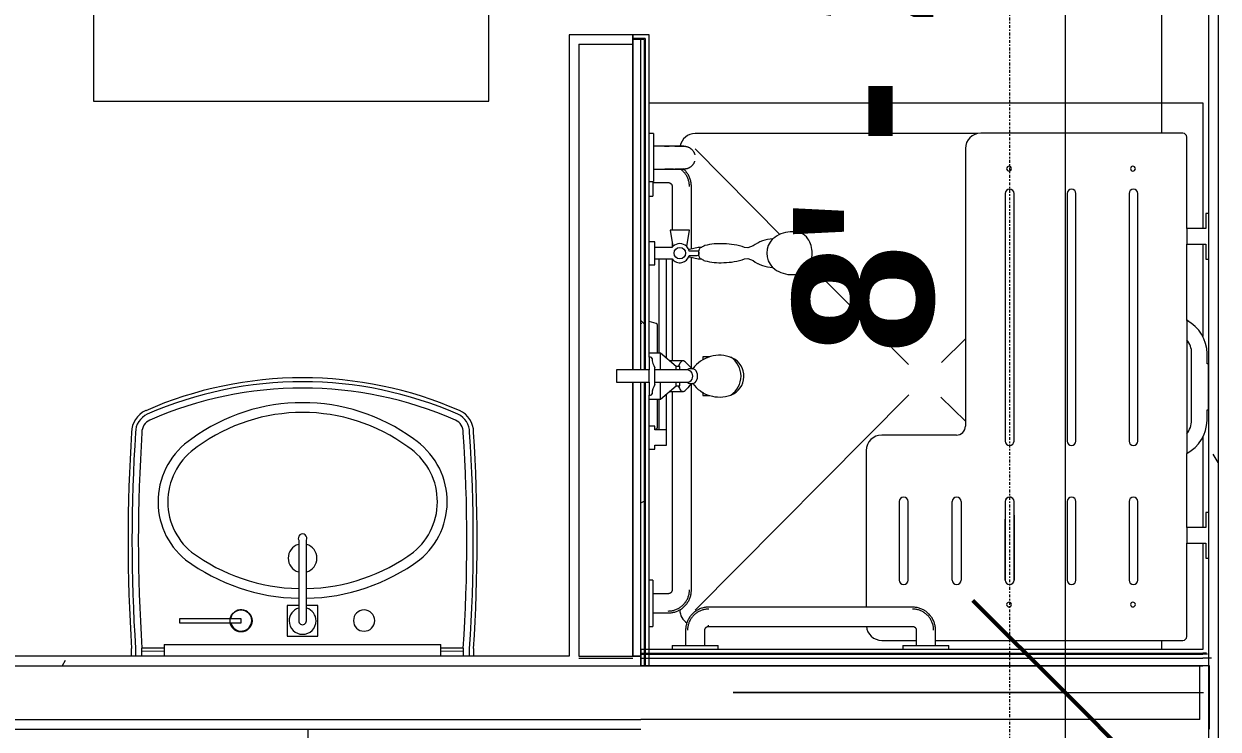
# Model space of a CAD drawing. Header units: inches. Extents: x 23906 to 26716, y -23130 to -20467.
# Drawn here: x 25225.9 to 25303.6, y -22470.2 to -22424.3 of the extents above; entities that cross this region are included whole.
import ezdxf

# ---------------------------------------------------------------- set-up
doc = ezdxf.new("R2010")
doc.units = ezdxf.units.IN
doc.header["$MEASUREMENT"] = 0
doc.linetypes.add('Dash Dot 3_16_', pattern=[0.3125, 0.1875, -0.0625, 0, -0.0625])
for name, color, linetype, lineweight in [('A-ANNO-DIMS', 211, 'Continuous', 9), ('A-ANNO-DIMS-96', 211, 'Continuous', 9), ('A-ANNO-SYMB', 150, 'Continuous', 9), ('A-AREA', 32, 'Continuous', 140), ('A-AREA-IDEN', 2, 'Continuous', 9), ('A-FLOR', 192, 'Continuous', 20), ('A-GENM', 13, 'Continuous', 20), ('A-WALL', 113, 'Continuous', 20), ('A-WALL-PATT', 111, 'Continuous', 50), ('I-WALL', 2, 'Continuous', 20), ('P-SANR-FIXT', 6, 'Continuous', 20), ('Q-SPCQ', 91, 'Continuous', 20)]:
    doc.layers.add(name, color=color, linetype=linetype, lineweight=lineweight)
doc.styles.add('Arial_B', font='arialbd.ttf', dxfattribs={"height": 9.132806})
doc.dimstyles.new('OD_Dimension_1', dxfattribs={"dimscale": 12, "dimtxt": 9, "dimasz": 1, "dimexe": 0.75, "dimexo": 0.5, "dimgap": 0.5, "dimtad": 1, "dimdec": 3, "dimrnd": 0.125, "dimzin": 1, "dimdsep": 46, "dimlunit": 4, "dimtxsty": 'Arial_B', "dimblk1": 'OBLIQUE', "dimblk2": 'OBLIQUE', "dimsah": 1, "dimcen": 0.09, "dimdle": 0.75, "dimazin": 0, "dimtfac": 1, "dimtdec": 4, "dimtix": 1, "dimtmove": 0, "dimatfit": 3, "dimfxl": 1, "dimtvp": 1, "dimtfill": 1, "dimfrac": 2, "dimtolj": 1, "dimtzin": 0, "dimlwd": 13, "dimlwe": 13, "dimarcsym": 2})
doc.dimstyles.new('OD_Dimension_3', dxfattribs={"dimscale": 12, "dimtxt": 9, "dimasz": 1, "dimexe": 0.75, "dimexo": 0.5, "dimgap": 0.5, "dimtad": 1, "dimdec": 3, "dimrnd": 0.125, "dimzin": 1, "dimdsep": 46, "dimlunit": 4, "dimtxsty": 'Arial_B', "dimblk1": 'OBLIQUE', "dimblk2": 'OBLIQUE', "dimsah": 1, "dimcen": 0.09, "dimdle": 0.75, "dimazin": 0, "dimtfac": 1, "dimtdec": 4, "dimtix": 1, "dimtmove": 0, "dimatfit": 3, "dimfxl": 1, "dimtvp": 1, "dimtfill": 1, "dimfrac": 2, "dimtolj": 1, "dimtzin": 0, "dimlwd": 13, "dimlwe": 13, "dimarcsym": 2})
pattern_1 = [(0, (0, 0), (30.72, 7.68), [1.267, -21.773, 1.267, -21.773, -122.88]), (0, (0, 0), (30.72, 7.68), [-46.08, 1.267, -44.813, 1.267, -21.773, -53.76]), (0, (0, 0), (30.72, 7.68), [-115.2, 1.267, -14.093, 1.267, -37.133]), (120, (11.52, 3.84), (-22.0110751, 22.7643004), [1.267, -21.773, 1.267, -21.773, -122.88]), (120, (11.52, 3.84), (-22.0110751, 22.7643004), [-46.08, 1.267, -44.813, 1.267, -21.773, -53.76]), (120, (11.52, 3.84), (-22.0110751, 22.7643004), [-115.2, 1.267, -14.093, 1.267, -37.133]), (240, (15.36, 19.2), (-8.7089249, -30.4443004), [1.267, -21.773, 1.267, -21.773, -122.88]), (240, (15.36, 19.2), (-8.7089249, -30.4443004), [-46.08, 1.267, -44.813, 1.267, -21.773, -53.76]), (240, (15.36, 19.2), (-8.7089249, -30.4443004), [-115.2, 1.267, -14.093, 1.267, -37.133])]
pattern_2 = [(296.565, (14.4, 8.64), (0.000499, 57.600217), [6.44, -122.358]), (33.69, (17.28, 2.88), (0.000345, 57.60007), [10.384, -197.296]), (33.69, (74.88, 2.88), (0.000345, 57.60007), [10.384, -197.296]), (33.69, (132.48, 2.88), (0.000345, 57.60007), [10.384, -197.296]), (116.565, (25.92, 8.64), (-0.000396, 57.59977), [6.44, -122.358]), (213.69, (23.04, 14.4), (0.000345, 57.60007), [10.384, -197.296]), (213.69, (80.64, 14.4), (0.000345, 57.60007), [10.384, -197.296]), (213.69, (138.24, 14.4), (0.000345, 57.60007), [10.384, -197.296]), (26.565, (37.44, 8.64), (0.0005, 57.60022), [12.88, -115.918]), (26.565, (95.04, 8.64), (0.0005, 57.60022), [12.88, -115.918]), (270, (48.96, 14.4), (57.6, 4e-15), [5.76, -51.84]), (225, (48.96, 8.64), (-4e-15, 57.599504), [8.146, -73.313]), (135, (43.2, 2.88), (4e-15, 57.599504), [8.146, -73.313]), (288.435, (25.92, 25.92), (0.000265, 57.599939), [9.107, -173.04]), (18.435, (28.8, 17.28), (0.000265, 57.59994), [9.107, -173.04]), (18.435, (86.4, 17.28), (0.000265, 57.59994), [9.107, -173.04]), (18.435, (144, 17.28), (0.000265, 57.59994), [9.107, -173.04]), (135, (37.44, 20.16), (4e-15, 57.599504), [8.146, -73.313]), (180, (31.68, 25.92), (-7e-15, -57.6), [5.76, -51.84]), (251.565, (11.52, 40.32), (-0.000265, 57.599939), [9.107, -173.04]), (315, (8.64, 31.68), (-4e-15, 57.599504), [8.146, -73.313]), (71.565, (14.4, 25.92), (-0.000265, 57.599939), [9.107, -173.04]), (135, (17.28, 34.56), (4e-15, 57.599504), [8.146, -73.313]), (225, (34.56, 40.32), (-4e-15, 57.599504), [8.146, -73.313]), (123.69, (28.8, 34.56), (0.000345, 57.600068), [10.384, -197.296]), (123.69, (86.4, 34.56), (0.000345, 57.600068), [10.384, -197.296]), (26.565, (23.04, 43.2), (0.0005, 57.60022), [6.44, -122.358]), (26.565, (80.64, 43.2), (0.0005, 57.60022), [6.44, -122.358]), (315, (28.8, 46.08), (-4e-15, 57.599504), [8.146, -73.313]), (213.69, (54.72, 54.72), (0.000345, 57.60007), [10.384, -197.296]), (213.69, (112.32, 54.72), (0.000345, 57.60007), [10.384, -197.296]), (213.69, (169.92, 54.72), (0.000345, 57.60007), [10.384, -197.296]), (296.565, (46.08, 48.96), (0.000499, 57.600217), [6.44, -122.358]), (45, (48.96, 43.2), (4e-15, 57.599504), [8.146, -73.313]), (90, (54.72, 48.96), (-57.6, 4e-15), [5.76, -51.84]), (213.69, (28.8, 57.6), (0.000345, 57.60007), [10.384, -197.296]), (213.69, (86.4, 57.6), (0.000345, 57.60007), [10.384, -197.296]), (213.69, (144, 57.6), (0.000345, 57.60007), [10.384, -197.296]), (315, (20.16, 51.84), (-4e-15, 57.599504), [4.073, -77.386]), (26.565, (23.04, 48.96), (0.0005, 57.60022), [6.44, -122.358]), (26.565, (80.64, 48.96), (0.0005, 57.60022), [6.44, -122.358]), (90, (28.8, 51.84), (-57.6, 4e-15), [5.76, -51.84]), (333.435, (5.76, 54.72), (-0.0005, 57.60022), [6.44, -122.358]), (333.435, (63.36, 54.72), (-0.0005, 57.60022), [6.44, -122.358]), (243.435, (11.52, 51.84), (0.000396, 57.59977), [6.44, -122.358]), (161.565, (8.64, 46.08), (-0.000265, 57.59994), [9.107, -173.04]), (161.565, (66.24, 46.08), (-0.000265, 57.59994), [9.107, -173.04]), (161.565, (123.84, 46.08), (-0.000265, 57.59994), [9.107, -173.04]), (45, (0, 48.96), (4e-15, 57.599504), [8.146, -73.313]), (26.565, (2.88, 0), (0.0005, 57.60022), [6.44, -122.358]), (26.565, (60.48, 0), (0.0005, 57.60022), [6.44, -122.358]), (116.565, (8.64, 2.88), (-0.000396, 57.59977), [6.44, -122.358]), (206.565, (5.76, 8.64), (0.0005, 57.60022), [6.44, -122.358]), (206.565, (63.36, 8.64), (0.0005, 57.60022), [6.44, -122.358]), (296.565, (0, 5.76), (0.000499, 57.600217), [6.44, -122.358]), (14.036, (43.2, 25.92), (0.000245, 57.59979), [11.875, -225.616]), (14.036, (100.8, 25.92), (0.000245, 57.59979), [11.875, -225.616]), (14.036, (158.4, 25.92), (0.000245, 57.59979), [11.875, -225.616]), (14.036, (216, 25.92), (0.000245, 57.59979), [11.875, -225.616]), (135, (54.72, 28.8), (4e-15, 57.599504), [8.146, -73.313]), (198.435, (48.96, 34.56), (0.000265, 57.59994), [9.107, -173.04]), (198.435, (106.56, 34.56), (0.000265, 57.59994), [9.107, -173.04]), (198.435, (164.16, 34.56), (0.000265, 57.59994), [9.107, -173.04]), (296.565, (40.32, 31.68), (0.000499, 57.600217), [6.44, -122.358]), (333.435, (2.88, 17.28), (-0.0005, 57.60022), [6.44, -122.358]), (333.435, (60.48, 17.28), (-0.0005, 57.60022), [6.44, -122.358]), (45, (8.64, 14.4), (4e-15, 57.599504), [4.073, -77.386]), (116.565, (11.52, 17.28), (-0.000396, 57.59977), [6.44, -122.358]), (225, (8.64, 23.04), (-4e-15, 57.599504), [8.146, -73.313])]

# ---------------------------------------------------------------- blocks, each defined once
blk = doc.blocks.new('Sink-Bathroom-Kohler-Pinoir-2035-8 - Vitreous_China-0-White-11071-Enlarged First Floor Plan _East_')
at = {"layer": 'P-SANR-FIXT', "color": 43, "lineweight": 13}
for p, q in [((25232.927, -22465.428), (25232.927, -22464.931)), ((25233.183, -22464.922), (25233.183, -22465.428)), ((25233.596, -22465.428), (25233.596, -22464.908)), ((25233.596, -22465.095), (25235.046, -22465.093)), ((25235.046, -22464.908), (25233.597, -22464.908)), ((25254.496, -22464.908), (25253.046, -22464.908)), ((25253.046, -22465.093), (25254.497, -22465.095)), ((25254.497, -22464.908), (25254.497, -22465.428)), ((25254.91, -22465.428), (25254.91, -22464.922)), ((25255.166, -22464.931), (25255.166, -22465.428))]:
    blk.add_line(p, q, dxfattribs=at)
for centre, radius, start, end in [((25244.048, -22472.728), 25.411, 66.33023, 113.67416), ((25244.048, -22472.728), 25.155, 66.33023, 113.67265), ((25244.048, -22472.728), 24.741, 66.33023, 113.66977), ((25244.046, -22461.139), 12.202, 53.76827, 126.23173), ((25234.472, -22450.867), 1.545, 113.96045, 180.03452), ((25234.472, -22450.867), 1.289, 113.98765, 180.39647), ((25244.046, -22461.139), 11.567, 53.69309, 126.30691), ((25253.634, -22450.858), 1.276, 359.09648, 66.33023), ((25253.634, -22450.858), 1.532, 359.50574, 66.33023), ((25234.472, -22450.867), 0.875, 114.05534, 181.29272), ((25253.634, -22450.858), 0.862, 358.07827, 66.33023), ((25339.276, -22457.898), 106.581, 176.21831, 183.7835), ((25339.276, -22457.898), 106.325, 176.21351, 183.78805), ((25339.276, -22457.898), 105.911, 176.20455, 183.79545), ((25239.54, -22455.377), 4.895, 123.55144, 230.63664), ((25248.553, -22455.377), 4.895, 309.36336, 56.44856), ((25148.817, -22457.898), 105.911, 356.20455, 3.79545), ((25148.817, -22457.898), 106.325, 356.21195, 3.78539), ((25148.817, -22457.898), 106.581, 356.2165, 3.78002), ((25239.54, -22455.377), 4.26, 123.35585, 230.42253), ((25248.553, -22455.377), 4.26, 309.57747, 56.64415), ((25244.046, -22459.053), 0.934, 107.0285, 180), ((25244.046, -22459.053), 0.934, 0, 72.9715), ((25244.046, -22448.848), 12.183, 233.65076, 268.81541), ((25244.046, -22459.053), 0.934, 180, 252.9715), ((25244.046, -22448.848), 12.183, 271.18459, 306.34924), ((25244.046, -22459.053), 0.934, 287.0285, 0), ((25244.046, -22448.848), 12.818, 233.57252, 268.87408), ((25244.046, -22448.848), 12.818, 271.12592, 306.42748), ((25240.05, -22463.105), 0.692, 0, 170.98091), ((25248.046, -22463.115), 0.69, 0, 180), ((25240.05, -22463.105), 0.692, 193.97863, 0), ((25248.046, -22463.115), 0.69, 180, 0)]:
    blk.add_arc(centre, radius, start, end, dxfattribs=at)
blk = doc.blocks.new('Parametric_ADA_Grab_Bar_-_2_Piece_3744 - Parametric_ADA_Grab_Bar_-_2_Piece_3744 2-222682-Enlarged First Floor Plan _East_')
at = {"layer": 'A-GENM', "color": 43, "lineweight": 13}
for p, q in [((0.25, 30.964), (0.25, 30.031)), ((0.25, 30.906), (1.25, 30.906)), ((1.5, 30.656), (1.5, 27.812)), ((2.75, 26.588), (2.75, 30.656)), ((0, 30.031), (0.25, 30.031)), ((1.5, 27.045), (1.5, 26.687)), ((1.5, 25.937), (1.5, 19.308)), ((2.75, 18.864), (2.75, 26.037)), ((1.5, 17.317), (1.5, 4.406)), ((2.75, 4.406), (2.75, 17.761)), ((0.25, 5.031), (0, 5.031)), ((0.25, 5.031), (0.25, 2.031)), ((1.25, 4.156), (0.25, 4.156)), ((17.125, 3.281), (3.875, 3.281)), ((0.25, 2.906), (1.25, 2.906)), ((0, 2.031), (0.25, 2.031)), ((2.375, 1.781), (2.375, 0.781)), ((3.625, 0.781), (3.625, 1.781)), ((3.875, 2.031), (17.125, 2.031)), ((17.375, 1.781), (17.375, 0.781)), ((18.625, 0.781), (18.625, 1.781)), ((1.5, 0.781), (1.5, 0.531)), ((1.5, 0.781), (4.5, 0.781)), ((4.5, 0.531), (4.5, 0.781)), ((16.5, 0.781), (16.5, 0.531)), ((16.5, 0.781), (19.5, 0.781)), ((19.5, 0.531), (19.5, 0.781))]:
    blk.add_line(p, q, dxfattribs=at)
at = {"layer": 'A-GENM', "color": 43, "lineweight": 13, "flags": 128}
for points in [[(2.625, 30.656), (2.624, 30.711), (2.621, 30.766), (2.615, 30.821), (2.607, 30.875), (2.598, 30.929), (2.586, 30.983), (2.571, 31.036), (2.555, 31.089), (2.537, 31.141), (2.516, 31.192), (2.494, 31.242), (2.47, 31.291), (2.443, 31.339), (2.415, 31.387), (2.385, 31.433), (2.353, 31.477), (2.319, 31.521), (2.284, 31.563), (2.247, 31.604), (2.208, 31.643), (2.168, 31.68), (2.126, 31.716), (2.083, 31.75), (2.039, 31.783)], [(2.75, 30.656), (2.749, 30.716), (2.745, 30.776), (2.739, 30.836), (2.731, 30.895), (2.72, 30.954), (2.707, 31.013), (2.692, 31.071), (2.674, 31.128), (2.654, 31.185), (2.632, 31.24), (2.607, 31.295), (2.58, 31.349), (2.552, 31.402), (2.521, 31.453), (2.488, 31.503), (2.453, 31.552), (2.416, 31.599), (2.378, 31.645), (2.337, 31.69), (2.295, 31.732), (2.251, 31.773), (2.206, 31.812)], [(1.25, 30.906), (1.26, 30.906), (1.27, 30.905), (1.28, 30.904), (1.29, 30.903), (1.3, 30.901), (1.309, 30.899), (1.319, 30.897), (1.329, 30.894), (1.338, 30.89), (1.347, 30.887), (1.356, 30.882), (1.365, 30.878), (1.374, 30.873), (1.383, 30.868), (1.391, 30.863), (1.399, 30.857), (1.407, 30.851), (1.415, 30.844), (1.422, 30.837), (1.429, 30.83), (1.436, 30.823), (1.443, 30.816), (1.449, 30.808), (1.455, 30.8), (1.46, 30.791), (1.466, 30.783), (1.47, 30.774), (1.475, 30.765), (1.479, 30.756), (1.483, 30.747), (1.486, 30.737), (1.49, 30.728), (1.492, 30.718), (1.494, 30.709), (1.496, 30.699), (1.498, 30.689), (1.499, 30.679), (1.5, 30.669), (1.5, 30.659), (1.5, 30.656)], [(1.25, 2.906), (1.31, 2.907), (1.37, 2.911), (1.43, 2.917), (1.489, 2.925), (1.548, 2.936), (1.607, 2.949), (1.665, 2.965), (1.722, 2.982), (1.778, 3.002), (1.834, 3.025), (1.889, 3.049), (1.943, 3.076), (1.995, 3.105), (2.047, 3.135), (2.097, 3.168), (2.146, 3.203), (2.193, 3.24), (2.239, 3.279), (2.283, 3.319), (2.326, 3.361), (2.367, 3.405), (2.406, 3.451), (2.443, 3.498), (2.479, 3.546), (2.512, 3.596), (2.544, 3.647), (2.573, 3.699), (2.6, 3.753), (2.625, 3.807), (2.648, 3.863), (2.669, 3.919), (2.687, 3.976), (2.703, 4.034), (2.717, 4.092), (2.728, 4.151), (2.737, 4.211), (2.744, 4.27), (2.748, 4.33), (2.75, 4.39), (2.75, 4.406)], [(1.5, 4.406), (1.5, 4.396), (1.499, 4.386), (1.498, 4.376), (1.497, 4.366), (1.495, 4.357), (1.493, 4.347), (1.49, 4.337), (1.487, 4.328), (1.484, 4.318), (1.48, 4.309), (1.476, 4.3), (1.472, 4.291), (1.467, 4.282), (1.462, 4.273), (1.456, 4.265), (1.451, 4.257), (1.444, 4.249), (1.438, 4.241), (1.431, 4.234), (1.424, 4.227), (1.417, 4.22), (1.409, 4.214), (1.401, 4.207), (1.393, 4.201), (1.385, 4.196), (1.377, 4.191), (1.368, 4.186), (1.359, 4.181), (1.35, 4.177), (1.341, 4.173), (1.331, 4.17), (1.322, 4.167), (1.312, 4.164), (1.302, 4.162), (1.292, 4.16), (1.283, 4.158), (1.273, 4.157), (1.263, 4.157), (1.253, 4.156), (1.25, 4.156)], [(1.25, 3.031), (1.305, 3.032), (1.36, 3.036), (1.415, 3.041), (1.469, 3.049), (1.523, 3.059), (1.577, 3.071), (1.63, 3.085), (1.683, 3.101), (1.734, 3.119), (1.785, 3.14), (1.836, 3.162), (1.885, 3.187), (1.933, 3.213), (1.98, 3.241), (2.026, 3.271), (2.071, 3.303), (2.115, 3.337), (2.157, 3.373), (2.197, 3.41), (2.236, 3.448), (2.274, 3.488), (2.31, 3.53), (2.344, 3.573), (2.376, 3.618), (2.407, 3.663), (2.436, 3.71), (2.463, 3.758), (2.488, 3.807), (2.511, 3.857), (2.532, 3.908), (2.55, 3.96), (2.567, 4.012), (2.582, 4.065), (2.595, 4.119), (2.605, 4.173), (2.613, 4.227), (2.619, 4.282), (2.623, 4.336), (2.625, 4.391), (2.625, 4.406)], [(3.875, 3.281), (3.815, 3.28), (3.755, 3.276), (3.695, 3.27), (3.636, 3.262), (3.577, 3.251), (3.518, 3.238), (3.46, 3.223), (3.403, 3.205), (3.347, 3.185), (3.291, 3.163), (3.236, 3.138), (3.182, 3.112), (3.13, 3.083), (3.078, 3.052), (3.028, 3.019), (2.979, 2.984), (2.932, 2.948), (2.886, 2.909), (2.842, 2.869), (2.799, 2.826), (2.758, 2.782), (2.719, 2.737), (2.682, 2.69), (2.646, 2.642), (2.613, 2.592), (2.581, 2.541), (2.552, 2.488), (2.525, 2.435), (2.5, 2.38), (2.477, 2.325), (2.456, 2.268), (2.438, 2.211), (2.422, 2.154), (2.408, 2.095), (2.397, 2.036), (2.388, 1.977), (2.381, 1.917), (2.377, 1.857), (2.375, 1.797), (2.375, 1.781)], [(3.875, 3.156), (3.82, 3.155), (3.765, 3.152), (3.71, 3.146), (3.656, 3.139), (3.602, 3.129), (3.548, 3.117), (3.495, 3.103), (3.442, 3.086), (3.391, 3.068), (3.34, 3.048), (3.289, 3.025), (3.24, 3.001), (3.192, 2.975), (3.145, 2.946), (3.099, 2.916), (3.054, 2.884), (3.01, 2.85), (2.968, 2.815), (2.928, 2.778), (2.889, 2.739), (2.851, 2.699), (2.815, 2.657), (2.781, 2.614), (2.749, 2.57), (2.718, 2.524), (2.689, 2.477), (2.662, 2.429), (2.637, 2.38), (2.614, 2.33), (2.593, 2.279), (2.575, 2.228), (2.558, 2.175), (2.543, 2.122), (2.53, 2.069), (2.52, 2.015), (2.512, 1.961), (2.506, 1.906), (2.502, 1.851), (2.5, 1.796), (2.5, 1.781)], [(18.625, 1.781), (18.624, 1.841), (18.62, 1.901), (18.614, 1.961), (18.606, 2.02), (18.595, 2.079), (18.582, 2.138), (18.567, 2.196), (18.549, 2.253), (18.529, 2.31), (18.507, 2.365), (18.482, 2.42), (18.455, 2.474), (18.427, 2.527), (18.396, 2.578), (18.363, 2.628), (18.328, 2.677), (18.291, 2.724), (18.253, 2.77), (18.212, 2.815), (18.17, 2.857), (18.126, 2.898), (18.081, 2.937), (18.034, 2.975), (17.985, 3.01), (17.935, 3.043), (17.884, 3.075), (17.832, 3.104), (17.779, 3.131), (17.724, 3.156), (17.669, 3.179), (17.612, 3.2), (17.555, 3.218), (17.497, 3.234), (17.439, 3.248), (17.38, 3.259), (17.321, 3.268), (17.261, 3.275), (17.201, 3.279), (17.141, 3.281), (17.125, 3.281)], [(18.5, 1.781), (18.499, 1.836), (18.496, 1.891), (18.49, 1.946), (18.482, 2), (18.473, 2.054), (18.461, 2.108), (18.446, 2.161), (18.43, 2.214), (18.412, 2.266), (18.391, 2.317), (18.369, 2.367), (18.345, 2.416), (18.318, 2.464), (18.29, 2.512), (18.26, 2.558), (18.228, 2.602), (18.194, 2.646), (18.159, 2.688), (18.122, 2.729), (18.083, 2.768), (18.043, 2.805), (18.001, 2.841), (17.958, 2.875), (17.914, 2.908), (17.868, 2.938), (17.821, 2.967), (17.773, 2.994), (17.724, 3.019), (17.674, 3.042), (17.623, 3.063), (17.572, 3.082), (17.519, 3.099), (17.466, 3.113), (17.413, 3.126), (17.359, 3.136), (17.304, 3.145), (17.25, 3.151), (17.195, 3.154), (17.14, 3.156), (17.125, 3.156)], [(3.625, 1.781), (3.625, 1.791), (3.626, 1.801), (3.627, 1.811), (3.628, 1.821), (3.63, 1.831), (3.632, 1.841), (3.635, 1.85), (3.638, 1.86), (3.641, 1.869), (3.645, 1.879), (3.649, 1.888), (3.653, 1.897), (3.658, 1.905), (3.663, 1.914), (3.669, 1.922), (3.674, 1.931), (3.681, 1.938), (3.687, 1.946), (3.694, 1.953), (3.701, 1.961), (3.708, 1.967), (3.716, 1.974), (3.724, 1.98), (3.732, 1.986), (3.74, 1.992), (3.748, 1.997), (3.757, 2.002), (3.766, 2.006), (3.775, 2.01), (3.784, 2.014), (3.794, 2.018), (3.803, 2.021), (3.813, 2.023), (3.823, 2.026), (3.833, 2.028), (3.842, 2.029), (3.852, 2.03), (3.862, 2.031), (3.872, 2.031), (3.875, 2.031)], [(17.125, 2.031), (17.135, 2.031), (17.145, 2.03), (17.155, 2.029), (17.165, 2.028), (17.175, 2.026), (17.184, 2.024), (17.194, 2.022), (17.204, 2.019), (17.213, 2.015), (17.222, 2.012), (17.231, 2.007), (17.24, 2.003), (17.249, 1.998), (17.258, 1.993), (17.266, 1.988), (17.274, 1.982), (17.282, 1.976), (17.29, 1.969), (17.297, 1.962), (17.304, 1.955), (17.311, 1.948), (17.318, 1.941), (17.324, 1.933), (17.33, 1.925), (17.335, 1.916), (17.341, 1.908), (17.345, 1.899), (17.35, 1.89), (17.354, 1.881), (17.358, 1.872), (17.361, 1.862), (17.365, 1.853), (17.367, 1.843), (17.369, 1.834), (17.371, 1.824), (17.373, 1.814), (17.374, 1.804), (17.375, 1.794), (17.375, 1.784), (17.375, 1.781)]]:
    blk.add_lwpolyline(points, dxfattribs=at)
blk = doc.blocks.new('Shower_Seat-Retractable-Frost_Products_LTD_-Handicap-_975L_M_ - Steel-Stainless-V47-Enlarged First Floor Plan _East_')
at = {"layer": 'Q-SPCQ', "color": 43, "lineweight": 13}
for p, q in [((25301.291, -22431.402), (25288.143, -22431.402)), ((25301.541, -22437.61), (25301.541, -22431.652)), ((25287.146, -22432.4), (25287.146, -22450.456)), ((25289.731, -22435.331), (25289.731, -22451.438)), ((25290.308, -22451.438), (25290.308, -22435.331)), ((25293.757, -22435.331), (25293.757, -22451.438)), ((25294.335, -22451.438), (25294.335, -22435.331)), ((25297.784, -22435.331), (25297.784, -22451.438)), ((25298.362, -22451.438), (25298.362, -22435.331)), ((25302.953, -22436.616), (25302.775, -22436.616)), ((25302.775, -22436.616), (25302.775, -22437.61)), ((25301.541, -22437.61), (25301.541, -22438.611)), ((25302.775, -22437.61), (25301.541, -22437.61)), ((25301.541, -22438.611), (25302.775, -22438.611)), ((25301.541, -22443.587), (25301.541, -22438.611)), ((25302.775, -22438.611), (25302.775, -22439.602)), ((25302.775, -22439.602), (25302.953, -22439.602)), ((25301.541, -22443.518), (25301.541, -22452.234)), ((25301.857, -22450.086), (25301.857, -22445.715)), ((25302.858, -22446.418), (25302.858, -22445.744)), ((25302.947, -22446.411), (25302.858, -22446.418)), ((25302.947, -22449.411), (25302.947, -22446.411)), ((25302.857, -22449.411), (25302.947, -22449.411)), ((25302.857, -22450.086), (25302.857, -22449.411)), ((25286.556, -22451.045), (25281.701, -22451.045)), ((25280.703, -22452.043), (25280.703, -22462.24)), ((25301.541, -22457.068), (25301.541, -22452.234)), ((25282.84, -22455.367), (25282.84, -22460.474)), ((25283.417, -22460.474), (25283.417, -22455.367)), ((25286.285, -22460.474), (25286.285, -22455.367)), ((25286.863, -22455.367), (25286.863, -22460.474)), ((25289.731, -22455.367), (25289.731, -22455.416)), ((25289.731, -22455.367), (25289.731, -22460.474)), ((25290.308, -22460.474), (25290.308, -22455.367)), ((25293.757, -22455.367), (25293.757, -22460.474)), ((25294.335, -22460.474), (25294.335, -22455.367)), ((25297.784, -22455.367), (25297.784, -22460.474)), ((25298.362, -22460.474), (25298.362, -22455.367)), ((25289.731, -22460.474), (25289.731, -22456.518)), ((25290.308, -22456.248), (25290.308, -22460.474)), ((25302.775, -22456.075), (25302.775, -22457.068)), ((25302.953, -22456.075), (25302.775, -22456.075)), ((25301.541, -22457.068), (25301.541, -22458.068)), ((25302.775, -22457.068), (25301.541, -22457.068)), ((25301.541, -22458.068), (25302.775, -22458.068)), ((25301.541, -22464.153), (25301.541, -22458.068)), ((25302.775, -22458.068), (25302.775, -22459.06)), ((25302.775, -22459.06), (25302.953, -22459.06)), ((25281.701, -22464.402), (25283.953, -22464.402)), ((25285.203, -22464.402), (25301.291, -22464.402))]:
    blk.add_line(p, q, dxfattribs=at)
for centre, radius, start, end in [((25288.143, -22432.4), 0.998, 90, 180), ((25301.291, -22431.652), 0.249, 0, 90), ((25289.984, -22433.707), 0.157, 90, 270), ((25289.984, -22433.707), 0.157, 270, 90), ((25298.038, -22433.707), 0.157, 90, 270), ((25298.038, -22433.707), 0.157, 270, 90), ((25290.019, -22435.331), 0.289, 0, 180), ((25294.046, -22435.331), 0.289, 0, 180), ((25298.073, -22435.331), 0.289, 0, 180), ((25300.435, -22445.744), 2.424, 0, 62.84891), ((25300.568, -22445.43), 2.092, 57.84055, 62.21173), ((25300.504, -22445.715), 1.353, 0, 40), ((25286.556, -22450.456), 0.589, 270, 0), ((25300.406, -22450.057), 1.452, 321.41994, 358.84531), ((25300.388, -22450.05), 2.469, 297.82166, 359.14584), ((25281.701, -22452.043), 0.998, 90, 180), ((25290.018, -22451.438), 0.288, 180, 0), ((25294.046, -22451.438), 0.288, 180, 0), ((25298.073, -22451.438), 0.289, 180, 0), ((25300.671, -22450.702), 1.773, 299.50436, 304.75482), ((25283.129, -22455.367), 0.289, 0, 180), ((25286.574, -22455.367), 0.289, 0, 180), ((25290.019, -22455.367), 0.289, 40.78633, 180), ((25290.019, -22455.367), 0.289, 0, 180), ((25294.046, -22455.367), 0.289, 0, 180), ((25298.073, -22455.367), 0.289, 0, 180), ((25283.129, -22460.474), 0.289, 180, 0), ((25286.574, -22460.474), 0.289, 180, 0), ((25290.019, -22460.474), 0.289, 180, 0), ((25290.019, -22460.474), 0.289, 180, 0), ((25294.046, -22460.474), 0.289, 180, 0), ((25298.073, -22460.474), 0.289, 180, 0), ((25289.984, -22462.072), 0.157, 90, 270), ((25289.984, -22462.072), 0.157, 270, 90), ((25298.038, -22462.072), 0.157, 90, 270), ((25298.038, -22462.072), 0.157, 270, 90), ((25281.701, -22463.404), 0.998, 184.7096, 270), ((25301.291, -22464.153), 0.249, 270, 0)]:
    blk.add_arc(centre, radius, start, end, dxfattribs=at)
blk = doc.blocks.new('817_Grab_Bars - 8170-001180-V37-Enlarged First Floor Plan _East_')
at = {"layer": 'Q-SPCQ', "color": 43, "lineweight": 13}
for p, q in [((25468.203, -22631.303), (25468.203, -22631.584)), ((25471.328, -22631.584), (25471.328, -22631.303)), ((25471.328, -22631.584), (25468.203, -22631.584)), ((25469.015, -22631.584), (25469.015, -22632.303)), ((25470.515, -22632.303), (25470.515, -22631.584))]:
    blk.add_line(p, q, dxfattribs=at)
at = {"layer": 'Q-SPCQ', "color": 43, "lineweight": 13, "flags": 128}
for points in [[(25469.015, -22632.303), (25469.015, -22632.353), (25469.015, -22632.403), (25469.015, -22632.452), (25469.015, -22632.502), (25469.015, -22632.551), (25469.015, -22632.6), (25469.015, -22632.648), (25469.015, -22632.696), (25469.015, -22632.743), (25469.015, -22632.79), (25469.015, -22632.835), (25469.015, -22632.88), (25469.015, -22632.924), (25469.015, -22632.967), (25469.015, -22633.009), (25469.015, -22633.049), (25469.015, -22633.089), (25469.015, -22633.127), (25469.015, -22633.164), (25469.015, -22633.2), (25469.015, -22633.234), (25469.015, -22633.266), (25469.015, -22633.297), (25469.015, -22633.327), (25469.015, -22633.355), (25469.015, -22633.381), (25469.015, -22633.405), (25469.015, -22633.428), (25469.015, -22633.449), (25469.015, -22633.468), (25469.015, -22633.485), (25469.015, -22633.5), (25469.015, -22633.514), (25469.015, -22633.525), (25469.015, -22633.535), (25469.015, -22633.542), (25469.015, -22633.548), (25469.015, -22633.551), (25469.015, -22633.553)], [(25469.015, -22632.892), (25469.015, -22632.847), (25469.015, -22632.802), (25469.015, -22632.756), (25469.015, -22632.709), (25469.015, -22632.661), (25469.015, -22632.613), (25469.015, -22632.564), (25469.015, -22632.515), (25469.015, -22632.466), (25469.015, -22632.416), (25469.015, -22632.366), (25469.015, -22632.316)], [(25469.015, -22633.553), (25469.015, -22633.552), (25469.015, -22633.549), (25469.015, -22633.544), (25469.015, -22633.537), (25469.015, -22633.528), (25469.015, -22633.517), (25469.015, -22633.504), (25469.015, -22633.489), (25469.015, -22633.473), (25469.015, -22633.454), (25469.015, -22633.434), (25469.015, -22633.412), (25469.015, -22633.388), (25469.015, -22633.362), (25469.015, -22633.334), (25469.015, -22633.305), (25469.015, -22633.275), (25469.015, -22633.243), (25469.015, -22633.209), (25469.015, -22633.174), (25469.015, -22633.137), (25469.015, -22633.099), (25469.015, -22633.06), (25469.015, -22633.02), (25469.015, -22632.978)], [(25470.515, -22633.553), (25470.515, -22633.552), (25470.515, -22633.549), (25470.515, -22633.544), (25470.515, -22633.537), (25470.515, -22633.528), (25470.515, -22633.517), (25470.515, -22633.504), (25470.515, -22633.489), (25470.515, -22633.473), (25470.515, -22633.454), (25470.515, -22633.434), (25470.515, -22633.412), (25470.515, -22633.388), (25470.515, -22633.362), (25470.515, -22633.334), (25470.515, -22633.305), (25470.515, -22633.275), (25470.515, -22633.243), (25470.515, -22633.209), (25470.515, -22633.174), (25470.515, -22633.137), (25470.515, -22633.099), (25470.515, -22633.06), (25470.515, -22633.02), (25470.515, -22632.978), (25470.515, -22632.936), (25470.515, -22632.892), (25470.515, -22632.847), (25470.515, -22632.802), (25470.515, -22632.756), (25470.515, -22632.709), (25470.515, -22632.661), (25470.515, -22632.613), (25470.515, -22632.564), (25470.515, -22632.515), (25470.515, -22632.466), (25470.515, -22632.416), (25470.515, -22632.366), (25470.515, -22632.316), (25470.515, -22632.303)], [(25470.515, -22632.303), (25470.515, -22632.353), (25470.515, -22632.403), (25470.515, -22632.452), (25470.515, -22632.502), (25470.515, -22632.551), (25470.515, -22632.6)], [(25470.515, -22632.967), (25470.515, -22633.009), (25470.515, -22633.049), (25470.515, -22633.089), (25470.515, -22633.127), (25470.515, -22633.164), (25470.515, -22633.2), (25470.515, -22633.234), (25470.515, -22633.266), (25470.515, -22633.297), (25470.515, -22633.327), (25470.515, -22633.355), (25470.515, -22633.381), (25470.515, -22633.405), (25470.515, -22633.428), (25470.515, -22633.449), (25470.515, -22633.468), (25470.515, -22633.485), (25470.515, -22633.5), (25470.515, -22633.514), (25470.515, -22633.525), (25470.515, -22633.535), (25470.515, -22633.542), (25470.515, -22633.548), (25470.515, -22633.551), (25470.515, -22633.553)], [(25469.529, -22634.265), (25469.501, -22634.255), (25469.473, -22634.244), (25469.446, -22634.231), (25469.419, -22634.218), (25469.393, -22634.204), (25469.367, -22634.188), (25469.342, -22634.172), (25469.317, -22634.154), (25469.294, -22634.136), (25469.271, -22634.117), (25469.249, -22634.096), (25469.227, -22634.075), (25469.207, -22634.053), (25469.187, -22634.031), (25469.169, -22634.007), (25469.151, -22633.983), (25469.134, -22633.958), (25469.118, -22633.932), (25469.104, -22633.906), (25469.09, -22633.88), (25469.078, -22633.852), (25469.066, -22633.825), (25469.056, -22633.796), (25469.047, -22633.768), (25469.039, -22633.739), (25469.032, -22633.71), (25469.026, -22633.68), (25469.022, -22633.651), (25469.018, -22633.621), (25469.016, -22633.591), (25469.015, -22633.561), (25469.015, -22633.553)], [(25470.515, -22633.553), (25470.515, -22633.583), (25470.513, -22633.613), (25470.51, -22633.643), (25470.506, -22633.672), (25470.5, -22633.702), (25470.494, -22633.731), (25470.486, -22633.76), (25470.477, -22633.789), (25470.467, -22633.817), (25470.456, -22633.845), (25470.444, -22633.872), (25470.43, -22633.899), (25470.416, -22633.925), (25470.401, -22633.951), (25470.384, -22633.976), (25470.367, -22634.001), (25470.348, -22634.024), (25470.329, -22634.047), (25470.309, -22634.07), (25470.288, -22634.091), (25470.266, -22634.111), (25470.243, -22634.131), (25470.22, -22634.15), (25470.195, -22634.167), (25470.17, -22634.184), (25470.145, -22634.2), (25470.119, -22634.214), (25470.092, -22634.228), (25470.065, -22634.24), (25470.037, -22634.252), (25470.009, -22634.262), (25469.98, -22634.271), (25469.951, -22634.279)]]:
    blk.add_lwpolyline(points, dxfattribs=at)
blk = doc.blocks.new('Shower Base-3D - 36_ x 36_-96782-Enlarged First Floor Plan _East_')
at = {"layer": 'P-SANR-FIXT', "color": 43, "lineweight": 13}
for p, q in [((-18, 18), (18, 18)), ((18, 18), (18, 9.817)), ((3.372, 16), (-15, 16)), ((-9.494, 9.436), (-15, 15)), ((18, 8.817), (18, 2.798)), ((-1.132, 0.984), (-7.566, 7.487)), ((1.011, 1.109), (2.568, 2.655)), ((-1.116, -1.003), (-15, -15)), ((0.972, -1.143), (2.568, -2.719)), ((18, -3.748), (18, -9.64)), ((18, -10.64), (18, -17.563)), ((-14.181, -16), (-14.125, -16))]:
    blk.add_line(p, q, dxfattribs=at)
for centre, start, end in [((-15, 15), 90, 168.61425), ((-15, -15), 180, 237.68311)]:
    blk.add_arc(centre, 1, start, end, dxfattribs=at)
blk = doc.blocks.new('Shower-Unit-Zurn-Z7301-SS-MT-DV2P-HW - Z7301-SS-MT-DV2P-HW-V50-Enlarged First Floor Plan _East_')
at = {"layer": 'A-GENM', "lineweight": 9}
for p, q in [((-4.75, 0), (-4.75, -0.375)), ((-4.75, -0.375), (-4.5, -0.375)), ((-4.5, -0.375), (-4.5, -1.125)), ((-3.5, -1.125), (-3.5, -0.375)), ((-3.5, -0.375), (-3.25, -0.375)), ((-1.5, -0.625), (-3.5, -0.625)), ((-3.25, -0.375), (-3.25, 0)), ((7.625, -0.625), (1.5, -0.625)), ((7.25, 0), (7.25, -0.375)), ((7.25, -0.375), (7.625, -0.375)), ((7.625, -0.375), (8.375, -0.375)), ((7.625, -0.375), (7.625, -1.5)), ((8.375, -1.5), (8.375, -0.375)), ((8.375, -0.375), (8.75, -0.375)), ((8.75, -0.375), (8.75, 0)), ((-4.5, -1.125), (-3.5, -1.125)), ((-3.5, -1.125), (-1.172, -1.125)), ((1.172, -1.125), (7.625, -1.125)), ((9.5, -1.365), (8.436, -1.552)), ((9.5, -2.625), (9.5, -1.365)), ((7.753, -2.618), (7.63, -3.185)), ((7.859, -2.609), (7.859, -3.125)), ((8.141, -3.125), (8.141, -2.609)), ((8.37, -3.185), (8.247, -2.618)), ((8.436, -2.448), (9.5, -2.625)), ((7.625, -3.24), (7.625, -3.405)), ((8.375, -3.405), (8.375, -3.24)), ((7.628, -6.209), (7.647, -6.422)), ((8.353, -6.422), (8.372, -6.209)), ((7.647, -6.422), (7.522, -6.76)), ((8.478, -6.76), (8.353, -6.422))]:
    blk.add_line(p, q, dxfattribs=at)
at = {"layer": 'A-GENM', "color": 43, "lineweight": 13}
for p, q in [((-1.5, 0), (-1.5, -0.75)), ((-1.5, -0.75), (-0.4, -0.75)), ((-1.5, -0.75), (-0.625, -1.75)), ((0.4, -0.75), (1.5, -0.75)), ((0.625, -1.75), (1.5, -0.75)), ((1.5, -0.75), (1.5, 0)), ((-0.625, -1.75), (-0.4, -1.75)), ((-0.625, -1.75), (-0.625, -2)), ((-0.625, -2), (-0.4, -2)), ((0.4, -1.75), (0.625, -1.75)), ((0.4, -2), (0.625, -2)), ((0.625, -2), (0.625, -1.75)), ((-1.052, -3.5), (-1.25, -3.5)), ((-1.25, -3.5), (-1.25, -3.959)), ((1.25, -3.5), (1.065, -3.5)), ((1.25, -3.921), (1.25, -3.5))]:
    blk.add_line(p, q, dxfattribs=at)
at = {"layer": 'A-GENM', "lineweight": 9}
blk.add_circle((8, -2), 0.375, dxfattribs=at)
for centre, radius, start, end in [((8, -2), 0.625, 126.8699, 256.94806), ((8, -2), 0.625, 45.74747, 53.1301), ((8, -2), 0.625, 314.25721, 45.74747), ((7.887, -2.647), 0.137, 157.22513, 167.77509), ((8, -2), 0.625, 283.05194, 314.25721), ((8.113, -2.647), 0.137, 12.22491, 22.77487), ((11.46, -4.612), 4.078, 165.82687, 183.34056), ((8.981, -4.316), 1.634, 146.12044, 154.53637), ((7.85, -3.233), 0.225, 167.77509, 181.81938), ((8, -3.898), 0.687, 56.90891, 123.09109), ((8, -3.125), 0.141, 180, 360), ((8.15, -3.233), 0.225, 358.18062, 12.22491), ((7.019, -4.316), 1.634, 25.46363, 33.87956), ((4.54, -4.612), 4.078, 356.65944, 14.17313), ((11.604, -4.808), 4.215, 180.56645, 199.4054), ((4.396, -4.808), 4.215, 340.5946, 359.43355), ((9.418, -8.151), 2.352, 143.72244, 177.4669), ((6.582, -8.151), 2.352, 2.5331, 36.27756), ((8.004, -8.991), 1.337, 46.12532, 133.87468), ((8.473, -9.28), 1.869, 138.72004, 176.46729), ((7.527, -9.28), 1.869, 3.53271, 41.27996), ((8.603, -9.288), 1.999, 176.46729, 197.53271), ((7.397, -9.288), 1.999, 342.46729, 3.53271), ((7.651, -9.455), 1.049, 204.56383, 235.43617), ((8.349, -9.455), 1.049, 304.56383, 335.43617), ((7.956, -9.011), 1.587, 235.43617, 271.58881), ((8.044, -9.011), 1.587, 268.41119, 304.56383)]:
    blk.add_arc(centre, radius, start, end, dxfattribs=at)
at = {"layer": 'P-SANR-FIXT', "color": 43, "lineweight": 13}
for p, q in [((0.4, 2.125), (-0.4, 2.125)), ((-0.4, 2.125), (-0.4, 0)), ((0.4, 0), (0.4, 2.125)), ((-0.4, 0), (-1.238, 0)), ((-1.238, 0), (-1.238, -0.096)), ((-0.4, 0), (0.4, 0)), ((1.238, 0), (0.4, 0)), ((1.238, -0.096), (1.238, 0)), ((-3.455, -0.375), (-3.434, -0.449)), ((-3.313, -0.54), (-1.5, -0.54)), ((-0.55, -0.38), (-0.4, -0.38)), ((-0.4, -0.38), (-0.4, -2.464)), ((-0.4, -0.38), (0.4, -0.38)), ((0.4, -2.464), (0.4, -0.38)), ((0.4, -0.38), (0.55, -0.38)), ((1.5, -0.54), (3.313, -0.54)), ((3.434, -0.449), (3.563, 0)), ((-0.995, -1.327), (-0.995, -2.232)), ((0.995, -2.232), (0.995, -1.327)), ((-0.476, -2.643), (-0.476, -2.836)), ((0.476, -2.836), (0.476, -2.643))]:
    blk.add_line(p, q, dxfattribs=at)
for centre, radius, start, end in [((-3.313, -0.415), 0.125, 196, 270), ((-1.144, -0.096), 0.0945, 180, 270), ((-1.144, -1.213), 1.023, 54.522, 90), ((1.144, -1.213), 1.023, 90, 125.478), ((1.144, -0.096), 0.0945, 270, 360), ((3.313, -0.415), 0.125, 270, 344), ((-0.625, -2.115), 0.388, 197.50274, 230.49726), ((0.625, -2.115), 0.388, 309.50274, 342.49726), ((0.793, -4.573), 2.151, 126.15343, 200.01754), ((-2.256, -4.093), 2.175, 35.17998, 50.49726), ((-0.793, -4.573), 2.151, 337.82608, 53.84657), ((2.256, -4.093), 2.175, 129.50274, 144.81413), ((0.001, -4.862), 1.308, 200.01754, 336.41809), ((0, -4.514), 1.463, 212.9208, 327.0792)]:
    blk.add_arc(centre, radius, start, end, dxfattribs=at)
for centre, major_axis, ratio, start_param, end_param in [((-0.108, -2.147), (-1.109, 0.077), 0.351489, 2.831356, 3.949343), ((0, -2.836), (-0.476, 0), 0.662364, 0, 3.141593), ((0, -2.464), (-0.4, 0), 0.941821, 0, 3.141593)]:
    blk.add_ellipse(centre, major_axis=major_axis, ratio=ratio, start_param=start_param, end_param=end_param, dxfattribs=at)
blk.add_open_spline([(-0.682, -1.913), (-0.695, -1.918), (-0.815, -1.971), (-0.96, -2.075), (-1.018, -2.222), (-0.979, -2.302), (-0.941, -2.34)], degree=3, knots=[0.2535572, 0.2535572, 0.2535572, 0.2535572, 0.2857143, 0.5714286, 0.7857143, 1, 1, 1, 1], dxfattribs=at)
for points in [[(-0.4, -2.464), (-0.417, -2.482), (-0.444, -2.519), (-0.47, -2.58), (-0.476, -2.621), (-0.476, -2.643)], [(0.476, -2.643), (0.476, -2.621), (0.47, -2.58), (0.444, -2.519), (0.417, -2.482), (0.4, -2.464)]]:
    blk.add_open_spline(points, degree=3, dxfattribs=at)
blk = doc.blocks.new('Bradley-Washroom_Accessories-Mirrors-780_Custom - Bradley-Washroom_Accessories-Mirrors-780_Custom-166799-Enlarged First Floor Plan _East_')
at = {"layer": 'Q-SPCQ', "color": 43, "lineweight": 13}
for p, q in [((25235.046, -22464.678), (25253.046, -22464.678)), ((25235.046, -22464.678), (25235.046, -22465.428)), ((25253.046, -22465.428), (25253.046, -22464.678))]:
    blk.add_line(p, q, dxfattribs=at)
blk = doc.blocks.new('Faucet-Lavatory-Zurn-Z6920XL - Z6920-XL-ADM2-H4-162583-Enlarged First Floor Plan _East_')
at = {"layer": 'P-SANR-FIXT', "lineweight": 9}
for p, q in [((1, 1), (-1, 1)), ((-1, 1), (-1, -1)), ((1, -1), (1, 1)), ((-0.25, 0), (-0.25, -5.246)), ((0.25, -5.246), (0.25, 0)), ((8, 0.125), (4, 0.125)), ((4, 0.125), (4, -0.125)), ((8, -0.125), (8, 0.125)), ((4, -0.125), (8, -0.125)), ((-1, -1), (-0.25, -1)), ((0.25, -1), (1, -1))]:
    blk.add_line(p, q, dxfattribs=at)
blk.add_circle((4, 0), 0.719, dxfattribs=at)
for centre, radius, start, end in [((0, 0), 0.875, 0, 180), ((0, 0), 0.875, 180, 251.81725), ((0, 0), 0.25, 360, 180), ((0, 0), 0.875, 288.18275, 0), ((0, -5.375), 0.281, 152.73396, 27.26604)]:
    blk.add_arc(centre, radius, start, end, dxfattribs=at)
blk = doc.blocks.new('Locker Rooms and Restrooms_rvt-1-Enlarged First Floor Plan _East_')
at = {"layer": 'A-WALL-PATT', "lineweight": 9}
h = blk.add_hatch(dxfattribs=at)
h.set_pattern_fill('FP_21', color=8, style=0, pattern_type=2)
h.set_pattern_definition(pattern_2)
h.paths.add_polyline_path([(25266.328, -22466.053), (25266.306, -22447.609), (25266.265, -22447.609), (25266.265, -22466.053)], flags=0)
h.paths.add_polyline_path([(25266.265, -22425.303), (25266.265, -22425.24), (25265.515, -22425.24), (25265.515, -22425.303)], flags=0)
h.paths.add_polyline_path([(25266.304, -22446.809), (25266.328, -22446.809), (25266.328, -22425.24), (25266.265, -22425.303), (25266.265, -22446.809)], flags=0)
h = blk.add_hatch(dxfattribs=at)
h.set_pattern_fill('FP_21', color=8, style=0, pattern_type=2)
h.set_pattern_definition(pattern_2)
h.paths.add_polyline_path([(25266.046, -22466.053), (25266.265, -22466.053), (25266.265, -22447.609), (25266.015, -22447.609), (25266.046, -22465.428)], flags=0)
h.paths.add_polyline_path([(25266.265, -22446.809), (25266.265, -22425.303), (25266.015, -22425.303), (25266.015, -22446.809), (25266.172, -22446.809)], flags=0)
h = blk.add_hatch(dxfattribs=at)
h.set_pattern_fill('FP_8', color=8, style=0, pattern_type=2)
h.set_pattern_definition(pattern_1)
h.paths.add_polyline_path([(25175.39, -22469.553), (25175.39, -22466.053), (25262.015, -22466.053), (25262.015, -22465.428), (25174.765, -22465.428), (25174.765, -22469.553)], flags=0)
h.paths.add_polyline_path([(25266.046, -22466.053), (25266.046, -22465.428), (25265.515, -22465.428), (25265.515, -22466.053)], flags=0)
h = blk.add_hatch(dxfattribs=at)
h.set_pattern_fill('FP_8', color=8, style=0, pattern_type=2)
h.set_pattern_definition(pattern_1)
h.paths.add_polyline_path([(25184.401, -22470.178), (25266.046, -22470.178), (25266.046, -22469.553), (25174.765, -22469.553), (25174.765, -22470.178), (25175.976, -22470.178)], flags=0)
at = {"layer": 'A-WALL', "color": 7}
for p, q in [((25262.015, -22425.615), (25262.015, -22465.428)), ((25262.015, -22425.615), (25265.515, -22425.615)), ((25266.265, -22425.24), (25265.515, -22425.24)), ((25266.265, -22425.303), (25265.515, -22425.303)), ((25266.015, -22425.303), (25266.015, -22446.809)), ((25266.328, -22425.24), (25266.265, -22425.24)), ((25266.265, -22425.303), (25266.265, -22446.809)), ((25266.328, -22425.24), (25266.328, -22446.809)), ((25266.015, -22447.609), (25266.015, -22459.687)), ((25266.265, -22447.609), (25266.265, -22459.687)), ((25266.328, -22447.609), (25266.328, -22459.687)), ((25265.515, -22459.687), (25265.515, -22465.428)), ((25265.515, -22465.428), (25265.515, -22459.687)), ((25266.015, -22459.687), (25266.015, -22465.428)), ((25266.265, -22459.687), (25266.265, -22466.053)), ((25266.328, -22459.687), (25266.328, -22466.053)), ((25266.046, -22465.24), (25302.578, -22465.24)), ((25266.046, -22465.303), (25302.578, -22465.303)), ((25302.828, -22465.24), (25302.578, -22465.24)), ((25302.828, -22465.303), (25302.578, -22465.303)), ((25302.89, -22465.303), (25302.828, -22465.303)), ((25175.39, -22466.053), (25262.015, -22466.053)), ((25262.015, -22466.053), (25265.515, -22466.053)), ((25265.515, -22466.053), (25266.046, -22466.053)), ((25266.046, -22465.553), (25302.578, -22465.553)), ((25302.39, -22469.553), (25302.39, -22466.053)), ((25302.89, -22465.553), (25302.578, -22465.553)), ((25303.14, -22465.553), (25302.89, -22465.553)), ((25175.39, -22469.553), (25266.046, -22469.553)), ((25302.39, -22469.553), (25266.046, -22469.553))]:
    blk.add_line(p, q, dxfattribs=at)
at = {"layer": 'I-WALL', "color": 7}
for p, q in [((25262.015, -22424.99), (25261.39, -22424.99)), ((25261.39, -22424.99), (25261.39, -22465.428)), ((25265.515, -22424.99), (25262.015, -22424.99)), ((25266.328, -22424.99), (25265.515, -22424.99)), ((25265.515, -22424.99), (25265.515, -22425.24)), ((25265.515, -22425.615), (25265.515, -22424.99)), ((25265.515, -22425.24), (25265.515, -22425.303)), ((25265.515, -22425.303), (25265.515, -22425.615)), ((25265.515, -22425.615), (25265.515, -22446.809)), ((25265.515, -22446.809), (25265.515, -22425.615)), ((25266.578, -22424.99), (25266.328, -22424.99)), ((25266.578, -22445.971), (25266.578, -22424.99)), ((25265.515, -22447.609), (25265.515, -22459.687)), ((25265.515, -22459.687), (25265.515, -22447.609)), ((25266.578, -22466.053), (25266.578, -22448.448)), ((25302.578, -22464.99), (25266.046, -22464.99)), ((25266.046, -22464.99), (25266.046, -22466.053)), ((25261.39, -22465.428), (25174.765, -22465.428)), ((25262.015, -22465.428), (25265.515, -22465.428)), ((25266.046, -22465.428), (25265.515, -22465.428)), ((25265.515, -22465.428), (25266.046, -22465.428)), ((25266.046, -22466.053), (25266.046, -22465.428)), ((25266.046, -22465.428), (25266.046, -22466.053)), ((25302.39, -22466.053), (25266.046, -22466.053)), ((25266.046, -22466.053), (25302.578, -22466.053)), ((25266.046, -22466.053), (25266.578, -22466.053)), ((25303.015, -22466.053), (25302.39, -22466.053)), ((25303.015, -22469.553), (25303.015, -22466.053)), ((25303.015, -22470.178), (25303.015, -22469.553)), ((25174.765, -22470.178), (25266.046, -22470.178))]:
    blk.add_line(p, q, dxfattribs=at)
at = {"color": 43, "lineweight": 13}
for name, p in [('Shower Base-3D - 36_ x 36_-96782-Enlarged First Floor Plan _East_', (25284.578, -22447.428)), ('Shower_Seat-Retractable-Frost_Products_LTD_-Handicap-_975L_M_ - Steel-Stainless-V47-Enlarged First Floor Plan _East_', (0, 0)), ('Parametric_ADA_Grab_Bar_-_2_Piece_3744 - Parametric_ADA_Grab_Bar_-_2_Piece_3744 2-222682-Enlarged First Floor Plan _East_', (25266.578, -22465.522)), ('Sink-Bathroom-Kohler-Pinoir-2035-8 - Vitreous_China-0-White-11071-Enlarged First Floor Plan _East_', (0, 0)), ('Bradley-Washroom_Accessories-Mirrors-780_Custom - Bradley-Washroom_Accessories-Mirrors-780_Custom-166799-Enlarged First Floor Plan _East_', (0, 0))]:
    blk.add_blockref(name, p, dxfattribs=at)
for name, p, rotation in [('817_Grab_Bars - 8170-001180-V37-Enlarged First Floor Plan _East_', (2635.275, -47902.756), 90.00000000000034), ('Shower-Unit-Zurn-Z7301-SS-MT-DV2P-HW - Z7301-SS-MT-DV2P-HW-V50-Enlarged First Floor Plan _East_', (25266.578, -22447.209), 89.99999999999926), ('Faucet-Lavatory-Zurn-Z6920XL - Z6920-XL-ADM2-H4-162583-Enlarged First Floor Plan _East_', (25244.046, -22463.132), 180)]:
    blk.add_blockref(name, p, dxfattribs=dict(at, rotation=rotation))
blk = doc.blocks.new('Struct_Xcel_Sports Complex_rvt-1-Enlarged First Floor Plan _East_')
at = {"layer": 'A-FLOR', "color": 43, "lineweight": 13}
blk.add_line((25262.015, -22465.553), (25265.515, -22465.553), dxfattribs=at)
blk = doc.blocks.new('Washing Machine - 26_x26_ - Private-V5-Enlarged First Floor Plan _East_')
at = {"layer": 'P-SANR-FIXT', "color": 43, "lineweight": 13}
for p, q in [((0.625, 13), (1.313, 13)), ((1.313, 13), (1.409, 13)), ((1.313, 13), (1.313, -13)), ((2.594, 13), (2.594, -13)), ((25, 13), (26, 13)), ((26, 13), (26, -13)), ((1.313, -13), (0.625, -13)), ((1.409, -13), (1.313, -13)), ((26, -13), (25, -13))]:
    blk.add_line(p, q, dxfattribs=at)
blk = doc.blocks.new('DIMBLOCK30-Enlarged First Floor Plan _East_')
at = {"layer": 'A-ANNO-DIMS-96', "lineweight": 13}
for p, q in [((25293.633, -22360.553), (25293.633, -22467.803)), ((25296.118, -22369.553), (25284.633, -22369.553)), ((25293.633, -22369.553), (25296.118, -22369.553)), ((25272.046, -22467.803), (25302.633, -22467.803)), ((25293.633, -22467.803), (25272.046, -22467.803))]:
    blk.add_line(p, q, dxfattribs=at)
at = {"layer": 'A-ANNO-DIMS-96', "lineweight": 50}
for p, q in [((25293.633, -22369.553), (25287.633, -22363.553)), ((25293.633, -22369.553), (25299.633, -22375.553)), ((25293.633, -22467.803), (25287.633, -22461.803)), ((25293.633, -22467.803), (25299.633, -22473.803))]:
    blk.add_line(p, q, dxfattribs=at)
at = {"layer": 'A-ANNO-DIMS-96', "color": 0, "lineweight": 13, "insert": (25275.929, -22445.749), "char_height": 9.13281, "width": 64.97143, "attachment_point": 1, "rotation": 90, "line_spacing_factor": 0.938532, "style": 'Arial_B', "bg_fill": 3, "box_fill_scale": 1.25, "bg_fill_color": 0, "bg_fill_transparency": 0}
blk.add_mtext('8\' - 2 1/4"', dxfattribs=at)
blk = doc.blocks.new('_Oblique')
at = {"color": 0, "linetype": 'ByBlock', "lineweight": -2}
blk.add_line((-0.5, -0.5), (0.5, 0.5), dxfattribs=at)
blk = doc.blocks.new('DIMBLOCK31-Enlarged First Floor Plan _East_')
at = {"layer": 'A-ANNO-DIMS-96', "lineweight": 50}
for p, q in [((25293.633, -22467.803), (25287.633, -22461.803)), ((25293.633, -22467.803), (25299.633, -22473.803)), ((25293.633, -22559.365), (25287.633, -22553.365)), ((25293.633, -22559.365), (25299.633, -22565.365))]:
    blk.add_line(p, q, dxfattribs=at)
at = {"layer": 'A-ANNO-DIMS-96', "lineweight": 13}
for p, q in [((25272.046, -22467.803), (25302.633, -22467.803)), ((25293.633, -22467.803), (25272.046, -22467.803)), ((25293.633, -22467.803), (25293.633, -22559.365)), ((25296.118, -22559.365), (25284.633, -22559.365)), ((25293.633, -22559.365), (25296.118, -22559.365))]:
    blk.add_line(p, q, dxfattribs=at)
at = {"layer": 'A-ANNO-DIMS-96', "color": 0, "lineweight": 13, "insert": (25275.929, -22540.655), "char_height": 9.13281, "width": 64.97143, "attachment_point": 1, "rotation": 90, "line_spacing_factor": 0.938532, "style": 'Arial_B', "bg_fill": 3, "box_fill_scale": 1.25, "bg_fill_color": 0, "bg_fill_transparency": 0}
blk.add_mtext('7\' - 7 1/2"', dxfattribs=at)

msp = doc.modelspace()

# ---------------------------------------------------------------- hatches: boundary and pattern name
at = {"layer": 'A-WALL-PATT', "lineweight": 9}
h = msp.add_hatch(dxfattribs=at)
h.set_pattern_fill('FP_8', color=8, style=0, pattern_type=2)
h.set_pattern_definition(pattern_1)
h.paths.add_polyline_path([(25302.9527, -22787.3028), (25303.5777, -22787.3028), (25303.5777, -22561.1778), (25302.9527, -22561.1778), (25302.9527, -22787.027)], flags=0)
h.paths.add_polyline_path([(25303.5777, -22557.5528), (25303.5777, -22369.5528), (25302.9527, -22369.5528), (25302.9527, -22557.5528)], flags=0)

# ---------------------------------------------------------------- linework, layer by layer
at = {"layer": 'A-ANNO-SYMB', "linetype": 'Dash Dot 3_16_'}
msp.add_line((25290.0203, -22342.9494), (25290.0203, -22689.4142), dxfattribs=at)
at = {"layer": 'A-AREA', "color": 43, "lineweight": 13}
for p, q in [((25299.8902, -22370.3028), (25299.8902, -22431.4023)), ((25299.8902, -22464.4023), (25299.8902, -22464.9903))]:
    msp.add_line(p, q, dxfattribs=at)
at = {"layer": 'A-AREA-IDEN', "flags": 128}
msp.add_lwpolyline([(25230.4433, -22408.746), (25230.4433, -22429.3174), (25256.1533, -22429.3174), (25256.1533, -22408.746)], close=True, dxfattribs=at)
at = {"layer": 'A-WALL', "color": 7}
msp.add_line((25303.5777, -22370.3028), (25303.5777, -22557.5528), dxfattribs=at)
at = {"layer": 'I-WALL', "color": 7}
msp.add_line((25302.9527, -22370.3028), (25302.9527, -22556.9278), dxfattribs=at)

# ---------------------------------------------------------------- block references
at = {"layer": 'P-SANR-FIXT', "color": 43, "lineweight": 13, "rotation": 270}
msp.add_blockref('Washing Machine - 26_x26_ - Private-V5-Enlarged First Floor Plan _East_', (25231.3902, -22469.5528), dxfattribs=at)

# ---------------------------------------------------------------- next in the draw order: dimensions: what is measured, and where the dimension line sits
at = {"layer": 'A-ANNO-DIMS', "lineweight": 13}
dim = msp.add_linear_dim(base=(25293.6331, -22467.8028), p1=(25302.1184, -22369.5528), p2=(25266.0465, -22467.8028), angle=90, dimstyle='OD_Dimension_3', override={"dimpost": '<>', "dimfxl": 104.662541}, dxfattribs=at)
dim.commit()
dim.dimension.update_dxf_attribs({"geometry": 'DIMBLOCK30-Enlarged First Floor Plan _East_', "text_midpoint": (25282.9079, -22418.6778)})

# ---------------------------------------------------------------- next in the draw order: dimensions: what is measured, and where the dimension line sits
dim = msp.add_linear_dim(base=(25293.6331361094, -22559.3653103972), p1=(25266.0464753517, -22467.8028103975), p2=(25302.1184174836, -22559.3653103972), angle=90, dimstyle='OD_Dimension_1', override={"dimpost": '<>', "dimfxl": 98.41177}, dxfattribs=at)
dim.commit()
dim.dimension.update_dxf_attribs({"geometry": 'DIMBLOCK31-Enlarged First Floor Plan _East_', "text_midpoint": (25282.9109895544, -22513.5840603974)})

# ---------------------------------------------------------------- next in the draw order: block references
at = {"lineweight": 5}
for name in ['Struct_Xcel_Sports Complex_rvt-1-Enlarged First Floor Plan _East_', 'Locker Rooms and Restrooms_rvt-1-Enlarged First Floor Plan _East_']:
    msp.add_blockref(name, (0, 0), dxfattribs=at)

doc.saveas('drawing.dxf')
